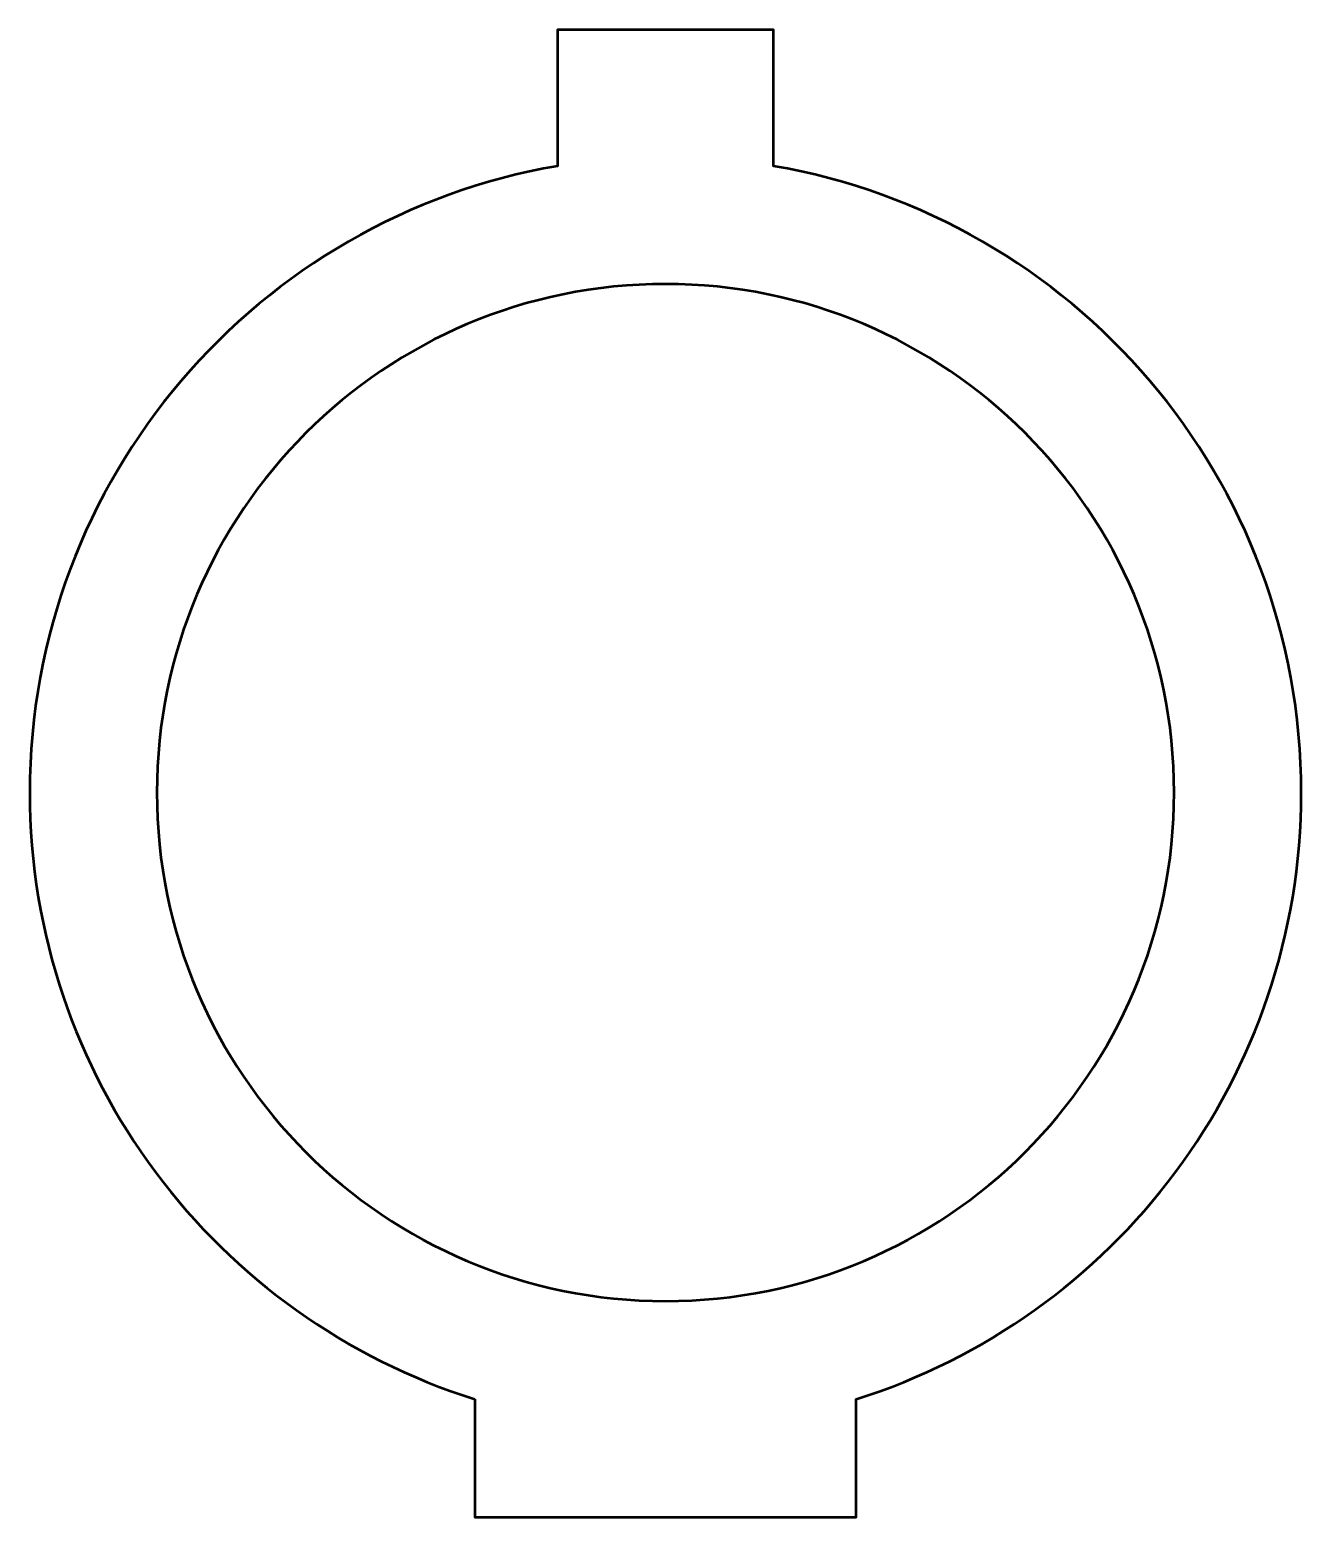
# Model space of a CAD drawing. Header units: centimetres. Extents: x -12.4 to 12.1, y -13.2 to 14.1.
# Drawn here: x -1 to 4, y -1.35 to 4.5 of the extents above; entities that cross this region are included whole.
import ezdxf

# ---------------------------------------------------------------- set-up
doc = ezdxf.new("R2010")
doc.units = ezdxf.units.CM
doc.header["$MEASUREMENT"] = 0
doc.layers.add('Layer 1', color=7, linetype='Continuous')

msp = doc.modelspace()

# ---------------------------------------------------------------- linework, layer by layer
at = {"layer": 'Layer 1', "lineweight": 53}
for points, knots in [([(0.75, -0.88546), (-0.26426, -0.56688), (-1, 0.3806), (-1, 1.5), (-1, 1.5), (-1, 2.73582), (-0.10325, 3.76205), (1.075, 3.96386), (1.075, 3.96386), (1.075, 3.96386), (1.075, 4.5), (1.075, 4.5), (1.075, 4.5), (1.075, 4.5), (1.925, 4.5), (1.925, 4.5), (1.925, 4.5), (1.925, 4.5), (1.925, 3.96386), (1.925, 3.96386), (1.925, 3.96386), (3.10325, 3.76205), (4, 2.73582), (4, 1.5), (4, 1.5), (4, 0.3806), (3.26426, -0.56688), (2.25, -0.88546), (2.25, -0.88546), (2.25, -0.88546), (2.25, -1.35), (2.25, -1.35), (2.25, -1.35), (2.25, -1.35), (0.75, -1.35), (0.75, -1.35), (0.75, -1.35), (0.75, -1.35), (0.75, -0.88546), (0.75, -0.88546)], [0, 0, 0, 0, 0.0909091, 0.0909091, 0.0909091, 0.0909091, 0.1818182, 0.1818182, 0.1818182, 0.1818182, 0.2727273, 0.2727273, 0.2727273, 0.2727273, 0.3636364, 0.3636364, 0.3636364, 0.3636364, 0.4545455, 0.4545455, 0.4545455, 0.4545455, 0.5454545, 0.5454545, 0.5454545, 0.5454545, 0.6363636, 0.6363636, 0.6363636, 0.6363636, 0.7272727, 0.7272727, 0.7272727, 0.7272727, 0.8181818, 0.8181818, 0.8181818, 0.8181818, 1, 1, 1, 1]), ([(1.5, -0.5), (0.39543, -0.5), (-0.5, 0.39543), (-0.5, 1.5), (-0.5, 1.5), (-0.5, 2.60457), (0.39543, 3.5), (1.5, 3.5), (1.5, 3.5), (2.60457, 3.5), (3.5, 2.60457), (3.5, 1.5), (3.5, 1.5), (3.5, 0.39543), (2.60457, -0.5), (1.5, -0.5)], [0, 0, 0, 0, 0.2, 0.2, 0.2, 0.2, 0.4, 0.4, 0.4, 0.4, 0.6, 0.6, 0.6, 0.6, 1, 1, 1, 1])]:
    msp.add_open_spline(points, degree=3, knots=knots, dxfattribs=at)

doc.saveas('drawing.dxf')
